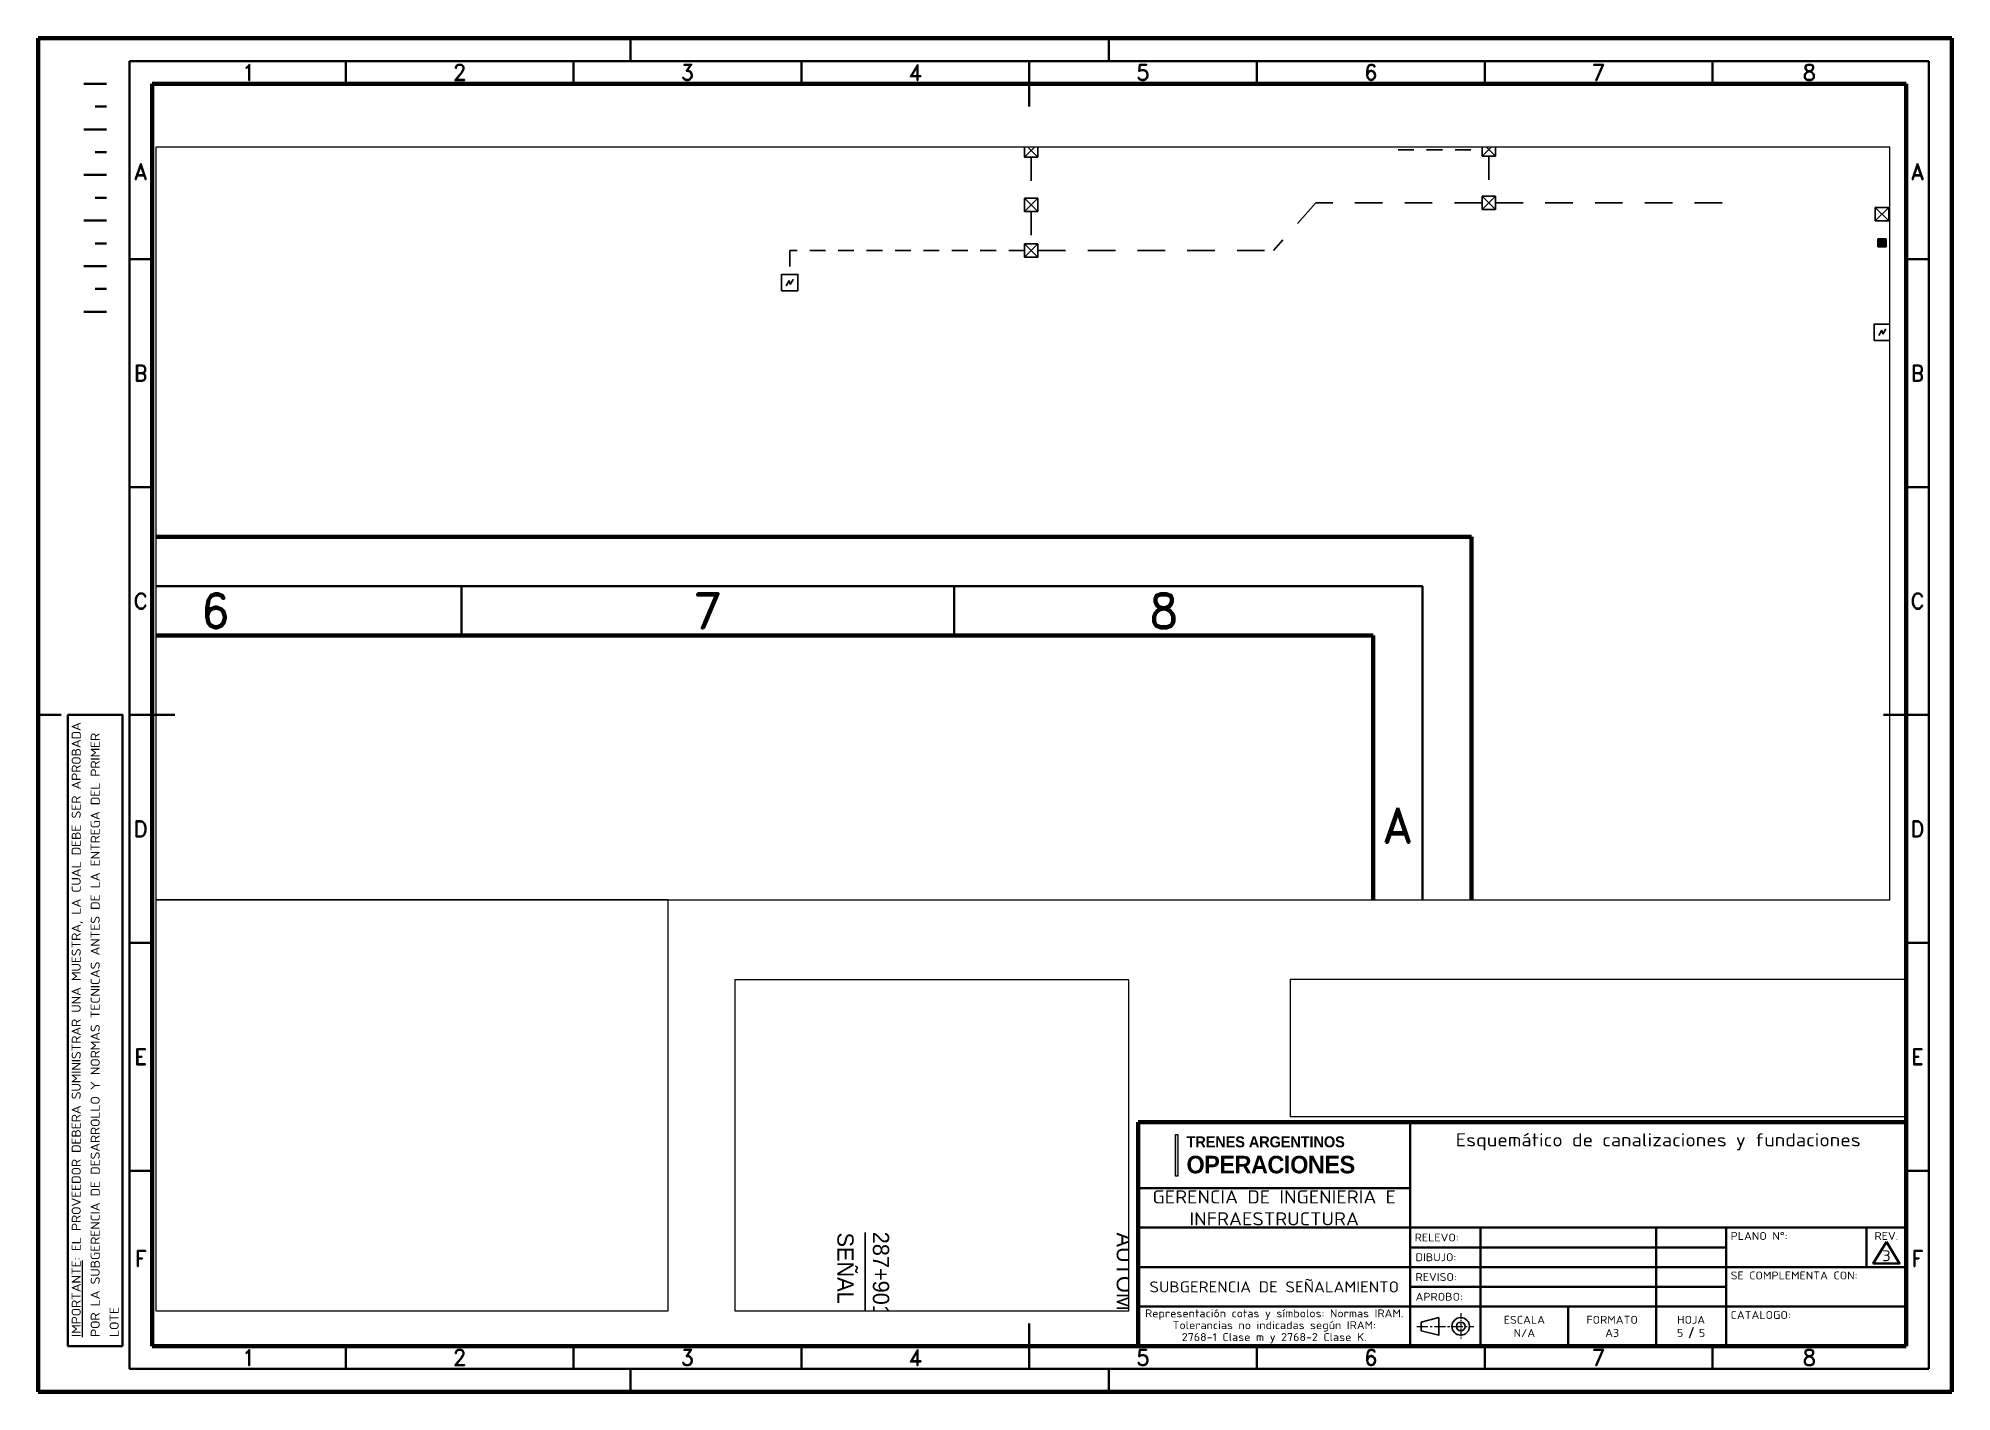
# Paper-space layout 'CANALIZACIONES' of a CAD drawing. Header units: millimetres. Extents: x 333 to 753, y -3 to 294.
# The model-space entities are those that its viewports show. They can reach past a viewport. Long polylines and large blocks are cut down to what shows.
import ezdxf
from ezdxf.enums import TextEntityAlignment as Align

# ---------------------------------------------------------------- set-up
doc = ezdxf.new("R2010")
doc.units = ezdxf.units.MM
doc.linetypes.add('CENTROX2', pattern=[4, 2.5, -0.5, 0.5, -0.5])
doc.linetypes.add('JIS_02_0.7', pattern=[1.35, 0.75, -0.6])
for name, color, linetype in [('Bases', 7, 'Continuous'), ('PDF2_Geometría', 7, 'Continuous'), ('Viewport', 7, 'Continuous')]:
    doc.layers.add(name, color=color, linetype=linetype)
for name, color, linetype, lineweight in [('Canalizaciones', 32, 'JIS_02_0.7', 25), ('EJES', 2, 'CENTROX2', 18), ('Rotulo-Lineas medias', 250, 'Continuous', 35), ('Rótulo-Lineas gruesas', 250, 'Continuous', 70), ('TEXTO', 250, 'Continuous', 18)]:
    doc.layers.add(name, color=color, linetype=linetype, lineweight=lineweight)
doc.layers.add('Trenes Argentinos azu', color=144, linetype='Continuous', lineweight=0, true_color=0x226dab)
doc.layers.add('Trenes Argentinos Celeste', color=153, linetype='Continuous', lineweight=0, true_color=0x34a3ce)
doc.styles.add('ISOCPEUR', font='isocpeur.ttf')
doc.styles.add('ROMAND', font='romand')

# ---------------------------------------------------------------- blocks, each defined once
blk = doc.blocks.new('a3')
at = {"layer": 'Rotulo-Lineas medias'}
for p, q in [((130, 292), (130, 297)), ((235, 292), (235, 297)), ((415, 292), (20, 292)), ((20, 5), (20, 292)), ((67.5, 292), (67.5, 287)), ((117.5, 292), (117.5, 287)), ((167.5, 292), (167.5, 287)), ((217.5, 292), (217.5, 282)), ((267.5, 292), (267.5, 287)), ((317.5, 292), (317.5, 287)), ((367.5, 292), (367.5, 287)), ((415, 5), (415, 292)), ((10, 287), (15, 287)), ((12.5, 282), (15, 282)), ((10, 277), (15, 277)), ((12.5, 272), (15, 272)), ((10, 267), (15, 267)), ((12.5, 262), (15, 262)), ((10, 257), (15, 257)), ((12.5, 252), (15, 252)), ((25, 248.5), (20, 248.5)), ((410, 248.5), (415, 248.5)), ((10, 247), (15, 247)), ((12.5, 242), (15, 242)), ((15, 237), (10, 237)), ((25, 198.5), (20, 198.5)), ((410, 198.5), (415, 198.5)), ((5, 148.5), (0, 148.5)), ((30, 148.5), (20, 148.5)), ((405, 148.5), (415, 148.5)), ((25, 98.5), (20, 98.5)), ((410, 98.5), (415, 98.5)), ((25, 48.5), (20, 48.5)), ((410, 48.5), (415, 48.5)), ((217.5, 15), (217.5, 10)), ((217.5, 5), (217.5, 15)), ((67.5, 5), (67.5, 10)), ((117.5, 5), (117.5, 10)), ((167.5, 5), (167.5, 10)), ((267.5, 5), (267.5, 10)), ((317.5, 5), (317.5, 10)), ((367.5, 5), (367.5, 10)), ((415, 5), (20, 5)), ((130, 5), (130, 0)), ((235, 5), (235, 0))]:
    blk.add_line(p, q, dxfattribs=at)
blk.add_lwpolyline([(18.5, 10), (18.5, 148.5), (6.5, 148.5), (6.5, 10)], close=True, dxfattribs=at)
at = {"layer": 'Rótulo-Lineas gruesas'}
for p, q in [((420, 297), (0, 297)), ((0, 0), (0, 297)), ((420, 0), (420, 297)), ((410, 287), (25, 287)), ((25, 10), (25, 287)), ((410, 10), (410, 287)), ((410, 10), (25, 10)), ((420, 0), (0, 0))]:
    blk.add_line(p, q, dxfattribs=at)
at = {"layer": 'TEXTO', "char_height": 3.5, "attachment_point": 5, "style": 'ROMAND'}
for s, width, heights, insert in [('\\pxqc;1', 42.5, [5], (46.25, 289.5)), ('\\pxqc;2', 50, [5], (92.5, 289.5)), ('\\pxqc;3', 50, [5], (142.5, 289.5)), ('\\pxqc;4', 50, [5], (192.5, 289.5)), ('\\pxqc;5', 50, [5], (242.5, 289.5)), ('\\pxqc;6', 50, [5], (292.5, 289.5)), ('\\pxqc;7', 50, [5], (342.5, 289.5)), ('\\pxqc;8', 42.5, [5], (388.75, 289.5)), ('\\pxqc;A', 5, [38.5], (22.5, 267.75)), ('\\pxqc;A', 5, [38.5], (412.5, 267.75)), ('\\pxqc;B', 5, [50], (22.5, 223.5)), ('\\pxqc;B', 5, [50], (412.5, 223.5)), ('\\pxqc;C', 5, [50], (22.5, 173.5)), ('\\pxqc;C', 5, [50], (412.5, 173.5)), ('\\pxqc;D', 5, [50], (22.5, 123.5)), ('\\pxqc;D', 5, [50], (412.5, 123.5)), ('\\pxqc;E', 5, [50], (22.5, 73.5)), ('\\pxqc;E', 5, [50], (412.5, 73.5)), ('\\pxqc;F', 5, [38.5], (22.5, 29.25)), ('\\pxqc;F', 5, [38.5], (412.5, 29.25)), ('\\pxqc;1', 42.5, [5], (46.25, 7.5)), ('\\pxqc;2', 50, [5], (92.5, 7.5)), ('\\pxqc;3', 50, [5], (142.5, 7.5)), ('\\pxqc;4', 50, [5], (192.5, 7.5)), ('\\pxqc;5', 50, [5], (242.5, 7.5)), ('\\pxqc;6', 50, [5], (292.5, 7.5)), ('\\pxqc;7', 50, [5], (342.5, 7.5)), ('\\pxqc;8', 42.5, [5], (388.75, 7.5))]:
    blk.add_mtext_dynamic_manual_height_columns(s, width=width, gutter_width=8.5, heights=heights, dxfattribs=dict(at, insert=insert))
at = {"layer": 'TEXTO', "insert": (12.5, 12), "char_height": 2, "attachment_point": 4, "rotation": 90, "style": 'ISOCPEUR'}
blk.add_mtext_dynamic_manual_height_columns('\\pxsm1.25;{\\W1.1;\\T0.97;\\LIMPORTANTE\\l: EL PROVEEDOR DEBERA SUMINISTRAR UNA MUESTRA, LA CUAL DEBE SER APROBADA POR LA SUBGERENCIA DE DESARROLLO Y NORMAS TECNICAS ANTES DE LA ENTREGA DEL PRIMER LOTE}', width=135.1933, gutter_width=9, heights=[0], dxfattribs=at)
blk = doc.blocks.new('Logo institucional')
at = {"layer": 'Trenes Argentinos Celeste'}
h = blk.add_hatch(color=256, dxfattribs=at)
h.dxf.hatch_style = 1
h.paths.add_polyline_path([(-22.5, -4.75), (-22, -4.75), (-22, 4.75), (-22.5, 4.75)])
blk.add_lwpolyline([(-22.5, 4.75), (-22, 4.75), (-22, -4.75), (-22.5, -4.75)], close=True, dxfattribs=at)
at = {"layer": 'Trenes Argentinos azu', "insert": (-20, -0.14), "char_height": 2.5, "attachment_point": 1, "style": 'ROMAND'}
blk.add_mtext_dynamic_manual_height_columns('\\pxsm1.05,ql,t4;{\\fGotham Bold|b1|i0|c0|p2;\\H1.6x;\\T0.97;OPERACIONES}', width=42.5, gutter_width=9, heights=[4.11], dxfattribs=at)
at = {"layer": 'Trenes Argentinos Celeste', "insert": (-20, 4.29), "char_height": 2.5, "attachment_point": 1, "style": 'ROMAND'}
blk.add_mtext_dynamic_manual_height_columns('\\pxsm1.05,ql,t4;{\\fGotham Bold|b1|i0|c0|p2;\\T0.98;TRENES ARGENTINOS}', width=42.5, gutter_width=9, heights=[0], dxfattribs=at)
blk = doc.blocks.new('Rotulo SOFSE2')
blk.add_lwpolyline([(-110.5, 5.5), (-110.5, 3.5), (-106.5, 2.5), (-106.5, 6.5), (-110.5, 5.5)])
for radius in [2, 1]:
    blk.add_circle((-101.5, 4.5), radius)
at = {"layer": 'EJES'}
blk.add_line((-111.5, 4.5), (-98.5, 4.5), dxfattribs=at)
at = {"layer": 'EJES', "ltscale": 0.5}
blk.add_line((-101.5, 7.5), (-101.5, 1.5), dxfattribs=at)
at = {"layer": 'Rotulo-Lineas medias'}
for p, q in [((-113, 51), (-113, 0)), ((-175, 36), (-113, 36)), ((0, 27), (-175, 27)), ((-97, 27), (-97, 0)), ((-57, 27), (-57, 0)), ((-41, 27), (-41, 0)), ((-9, 27), (-9, 18)), ((-41, 22.5), (-113, 22.5)), ((0, 18), (-175, 18)), ((-113, 13.5), (-41, 13.5)), ((0, 9), (-175, 9)), ((-77, 9), (-77, 0))]:
    blk.add_line(p, q, dxfattribs=at)
blk.add_lwpolyline([(-4.5, 23.75), (-7.5, 18.8), (-1.5, 18.8)], close=True, dxfattribs=at)
at = {"layer": 'Rótulo-Lineas gruesas'}
for p, q in [((-175, 51), (-175, 0)), ((-175, 51), (0, 51)), ((0, 51), (0, 0)), ((0, 0), (-175, 0))]:
    blk.add_line(p, q, dxfattribs=at)
at = {"layer": 'TEXTO'}
blk.add_line((-48.56, 4.22), (-49.44, 1.78), dxfattribs=at)
blk.add_blockref('Logo institucional', (-144, 43.5), dxfattribs=at)
at = {"layer": 'TEXTO', "style": 'ISOCPEUR'}
for s, width, gutter_width, heights, insert, char_height, attachment_point in [('{\\W1.1;GERENCIA DE INGENIERIA E INFRAESTRUCTURA}', 60.964, 9, [10.57], (-144, 31.5), 3, 5), ('\\pxql;{\\W1.1;PLANO N°:}', 17.0372, 10, [0], (-40, 26), 1.8, 1), ('\\pxqc;{\\W1.1;REV.}', 6.0127, 10, [0], (-7.51, 26), 1.8, 1), ('{\\W1.1;DIBUJO:}', 12.5, 9, [0], (-111.8, 20.25), 1.8, 4), ('{\\W1.1;REVISO:}', 12.5, 9, [0], (-111.8, 15.75), 1.8, 4), ('{\\W1.1;SE COMPLEMENTA CON:}', 28.0595, 10, [0], (-40, 17), 1.8, 1), ('{\\W1.1;APROBO:}', 12.5, 9, [0], (-111.8, 11.25), 1.8, 4), ('\\pxsm0.9;{\\W1.1;Representación cotas y símbolos: Normas IRAM.\\PTolerancias no indicadas según IRAM:\\P2768-1 Clase m y 2768-2 Clase K.}', 63.25, 10, [0], (-144, 4.5), 1.8, 5), ('{\\W1.1;ESCALA}', 17.5, 12.5, [0], (-87, 6), 1.8, 5), ('{\\W1.1;FORMATO}', 17.5, 12.5, [0], (-67, 6), 1.8, 5), ('{\\W1.1;HOJA}', 14.9699, 12.5, [0], (-49, 6), 1.8, 5), ('{\\W1.1;CATALOGO:}', 14.0753, 10, [0], (-40, 8), 1.8, 1)]:
    blk.add_mtext_dynamic_manual_height_columns(s, width=width, gutter_width=gutter_width, heights=heights, dxfattribs=dict(at, insert=insert, char_height=char_height, attachment_point=attachment_point))
at = {"layer": 'TEXTO', "style": 'ISOCPEUR', "width": 1.1}
for tag, height, p in [('ELEMENTO/CONJUNTO', 3, (-56.5, 47)), ('PARTE/GRUPO', 3, (-56.5, 39)), ('TEMA/CLASIFICACION', 3, (-56.5, 31)), ('AREA', 2.5, (-144, 22.5)), ('FECHA_PROY_REL', 1.8, (-49, 24.75)), ('R', 2.5, (-4.5, 20.6)), ('FECHA_DIB', 1.8, (-49, 20.25)), ('FECHA_REV', 1.8, (-49, 15.75)), ('FECHA_APROBO', 1.8, (-49, 11.25)), ('ESCALA', 1.8, (-87, 3)), ('FORMATO', 1.8, (-67, 3)), ('HN°', 1.8, (-51.5, 3)), ('HT', 1.8, (-46.5, 3))]:
    blk.add_attdef(tag, text='', height=height, dxfattribs=at).set_placement(p, align=Align.MIDDLE_CENTER)
for tag, p in [('PROY./REL.', (-112, 24.75)), ('PROYECTO/RELEVO', (-96, 24.75)), ('DIBUJO', (-96, 20.25)), ('REVISO', (-96, 15.75)), ('APROBO', (-96, 11.25))]:
    blk.add_attdef(tag, text='', height=1.8, dxfattribs=at).set_placement(p, align=Align.MIDDLE_LEFT)

msp = doc.modelspace()

# ---------------------------------------------------------------- hatches: boundary and pattern name
at = {"layer": 'Bases'}
h = msp.add_hatch(color=256, dxfattribs=at)
h.dxf.hatch_style = 1
h.paths.add_polyline_path([(2381, -956), (2372.7, -956), (2372.7, -964.3), (2381, -964.3)])

# ---------------------------------------------------------------- linework, layer by layer
for p, q in [((2372.7, -956), (2372.7, -964.3)), ((2372.7, -964.3), (2381, -964.3))]:
    msp.add_line(p, q, dxfattribs=at)
at = {"layer": 'Bases', "lineweight": -3}
for points in [[(2372.7, -956), (2381, -956)], [(2381, -964.3), (2381, -956)]]:
    msp.add_lwpolyline(points, dxfattribs=at)
at = {"layer": 'Canalizaciones'}
for p, q in [((1513.6, -859.5), (1513.6, -836.2)), ((1685.6, -861.4), (1685.6, -829.3)), ((1742.8, -861.4), (1685.6, -861.4)), ((1885.9, -865.7), (1971.1, -865.7)), ((1506.8, -968), (1268.5, -968)), ((1268.5, -968), (1268.5, -992.2))]:
    msp.add_line(p, q, dxfattribs=at)
at = {"layer": 'Canalizaciones', "ltscale": 1.5}
for p, q in [((1977.9, -831.3), (1977.9, -858.6)), ((1513.6, -873.1), (1513.6, -914.8)), ((1977.9, -872.1), (1977.9, -912.7)), ((1977.9, -872.1), (1977.9, -873)), ((1513.6, -928.4), (1513.6, -961.3))]:
    msp.add_line(p, q, dxfattribs=at)
at = {"layer": 'Canalizaciones', "linetype": 'Continuous'}
for p, q in [((1506.8, -859.5), (1506.8, -873.1)), ((1506.8, -859.5), (1520.4, -873.1)), ((1520.4, -859.5), (1506.8, -873.1)), ((1971.1, -858.6), (1971.1, -872.1)), ((1971.1, -858.6), (1984.7, -872.1)), ((1984.7, -858.6), (1971.1, -872.1)), ((1506.8, -873.1), (1520.4, -873.1)), ((1971.1, -872.1), (1984.7, -872.1)), ((1506.8, -914.8), (1506.8, -928.4)), ((1506.8, -914.8), (1520.4, -928.4)), ((1520.4, -914.8), (1506.8, -928.4)), ((1971.1, -912.7), (1971.1, -926.3)), ((1971.1, -912.7), (1984.7, -926.3)), ((1984.7, -912.7), (1971.1, -926.3)), ((1506.8, -928.4), (1520.4, -928.4)), ((1971.1, -926.3), (1984.7, -926.3)), ((2370.1, -924.4), (2370.1, -937.9)), ((2370.1, -924.4), (2383.7, -937.9)), ((2383.7, -924.4), (2370.1, -937.9)), ((2370.1, -937.9), (2383.7, -937.9)), ((1506.8, -961.3), (1506.8, -974.8)), ((1506.8, -961.3), (1520.4, -974.8)), ((1520.4, -961.3), (1506.8, -974.8)), ((1506.8, -974.8), (1520.4, -974.8)), ((1276.8, -1008.7), (1276.8, -992.2)), ((1268, -998.5), (1265, -1003.7)), ((1268, -998.5), (1269, -1002.4)), ((1269, -1002.4), (1272, -997.2)), ((1272, -997.2), (1271, -998.3)), ((1272, -997.2), (1271.7, -998.7)), ((1260.3, -1008.7), (1276.8, -1008.7)), ((2385.4, -1059.1), (2385.4, -1042.6)), ((2376.7, -1048.9), (2373.7, -1054.1)), ((2376.7, -1048.9), (2377.7, -1052.8)), ((2377.7, -1052.8), (2380.7, -1047.6)), ((2380.7, -1047.6), (2379.6, -1048.7)), ((2380.7, -1047.6), (2380.3, -1049.1)), ((2368.9, -1059.1), (2385.4, -1059.1))]:
    msp.add_line(p, q, dxfattribs=at)
at = {"layer": 'Canalizaciones', "ltscale": 1.75}
for p, q in [((1802.4, -919.5), (1759.4, -968)), ((1971.1, -919.5), (1802.4, -919.5)), ((1984.7, -919.5), (2215.5, -919.5)), ((1520.4, -968), (1759.4, -968))]:
    msp.add_line(p, q, dxfattribs=at)
at = {"layer": 'Canalizaciones', "linetype": 'Continuous'}
for points in [[(1506.8, -859.5), (1520.4, -859.5)], [(1520.4, -873.1), (1520.4, -859.5)], [(1971.1, -858.6), (1984.7, -858.6)], [(1984.7, -872.1), (1984.7, -858.6)], [(1506.8, -914.8), (1520.4, -914.8)], [(1520.4, -928.4), (1520.4, -914.8)], [(1971.1, -912.7), (1984.7, -912.7)], [(1984.7, -926.3), (1984.7, -912.7)], [(2370.1, -924.4), (2383.7, -924.4)], [(2383.7, -937.9), (2383.7, -924.4)], [(1506.8, -961.3), (1520.4, -961.3)], [(1520.4, -974.8), (1520.4, -961.3)]]:
    msp.add_lwpolyline(points, dxfattribs=at)
for points in [[(1260.3, -992.2), (1276.8, -992.2), (1276.8, -992.2), (1260.3, -992.2)], [(1260.3, -1008.7), (1260.3, -992.2), (1260.3, -992.2), (1260.3, -1008.7)], [(2368.9, -1042.6), (2385.4, -1042.6), (2385.4, -1042.6), (2368.9, -1042.6)], [(2368.9, -1059.1), (2368.9, -1042.6), (2368.9, -1042.6), (2368.9, -1059.1)]]:
    msp.add_lwpolyline(points, close=True, dxfattribs=at)
at = {"layer": 'PDF2_Geometría', "lineweight": -3}
msp.add_lwpolyline([(868.8, -2036.6), (868.8, -2226.3)], dxfattribs=at)

# ---------------------------------------------------------------- block references
at = {"layer": 'Viewport', "xscale": 9.999999999999995, "yscale": 9.999999999999995, "zscale": 9.999999999999995}
msp.add_blockref('a3', (-2239.5, -4228.5), dxfattribs=at)

# ---------------------------------------------------------------- texts
at = {"attachment_point": 4, "rotation": 270}
for s, width, insert, char_height in [('287+901', 38.07, (881, -2036), 12.61), ('PAN RIVADAVIA\\PAUTOMATIZADO', 182.452, (1081, -2036.6), 12.611), ('SEÑAL', 139.537, (853.4, -2036.6), 12.61)]:
    msp.add_mtext_dynamic_manual_height_columns(s, width=width, gutter_width=26.3, heights=[0], dxfattribs=dict(at, insert=insert, char_height=char_height))

psp = doc.layouts.new('CANALIZACIONES')

# ---------------------------------------------------------------- block references
at = {"layer": 'Viewport'}
psp.add_blockref('a3', (332.87, -2.8), dxfattribs=at)
ref = psp.add_blockref('Rotulo SOFSE2', (742.87, 7.2), dxfattribs=dict(at, xscale=0.963229282615297, yscale=0.963229282615297, zscale=0.963229282615297))
ref.add_attrib('AREA', 'SUBGERENCIA DE SEÑALAMIENTO', dxfattribs={"layer": 'TEXTO', "height": 2.4081, "style": 'ISOCPEUR', "width": 1.1}).set_placement((604.17, 20.2), align=Align.MIDDLE_CENTER)
ref.add_attrib('ELEMENTO/CONJUNTO', 'Esquemático de canalizaciones y fundaciones', dxfattribs={"layer": 'TEXTO', "height": 2.8897, "style": 'ISOCPEUR', "width": 1.1}).set_placement((688.45, 52.47), align=Align.MIDDLE_CENTER)
ref.add_attrib('PROY./REL.', 'RELEVO:', dxfattribs={"layer": 'TEXTO', "height": 1.734, "style": 'ISOCPEUR', "width": 1.1}).set_placement((634.99, 31.04), align=Align.MIDDLE_LEFT)
ref.add_attrib('R', '3', dxfattribs={"layer": 'TEXTO', "height": 2.41, "style": 'ISOCPEUR', "width": 1.1}).set_placement((738.54, 27.04), align=Align.MIDDLE_CENTER)
ref.add_attrib('ESCALA', 'N/A', dxfattribs={"layer": 'TEXTO', "height": 1.734, "style": 'ISOCPEUR', "width": 1.1}).set_placement((659.07, 10.09), align=Align.MIDDLE_CENTER)
ref.add_attrib('FORMATO', 'A3', dxfattribs={"layer": 'TEXTO', "height": 1.734, "style": 'ISOCPEUR', "width": 1.1}).set_placement((678.34, 10.09), align=Align.MIDDLE_CENTER)
ref.add_attrib('HN°', '5', dxfattribs={"layer": 'TEXTO', "height": 1.73, "style": 'ISOCPEUR', "width": 1.1}).set_placement((693.27, 10.09), align=Align.MIDDLE_CENTER)
ref.add_attrib('HT', '5', dxfattribs={"layer": 'TEXTO', "height": 1.73, "style": 'ISOCPEUR', "width": 1.1}).set_placement((698.08, 10.09), align=Align.MIDDLE_CENTER)

# ---------------------------------------------------------------- texts
at = {"insert": (622, 13.81), "char_height": 2.5, "attachment_point": 1}
psp.add_mtext_dynamic_manual_height_columns('\\pxqc;        ', width=80, gutter_width=12.5, heights=[0], dxfattribs=at)

# ---------------------------------------------------------------- viewports
at = {"layer": 'Defpoints', "view_target_point": (1483.3, -1246.38)}
psp.add_viewport(center=(548.99, 187.72), size=(380.57, 165.2283), view_center_point=(21.77, 1.46), view_height=763.9002, dxfattribs=at)
at = {"layer": 'Defpoints'}
for center, size, view_center_point, view_height, status, view_target_point in [((414.92, 60.02), (112.43, 90.1806), (303.06, 0), 222.0349, 3, (-398.4, -811.6)), ((529.03, 51.24), (86.47, 72.6288), (-536.76, -723.31), 257.1538, 5, (1457.42, -1245.63)), ((675.28, 72.63), (135.19, 30.1144), (-542.82, -478.11), 89.7598, 4, (1457.42, -1245.63))]:
    psp.add_viewport(center=center, size=size, view_center_point=view_center_point, view_height=view_height, status=status, dxfattribs=dict(at, view_target_point=view_target_point))

doc.saveas('drawing.dxf')
